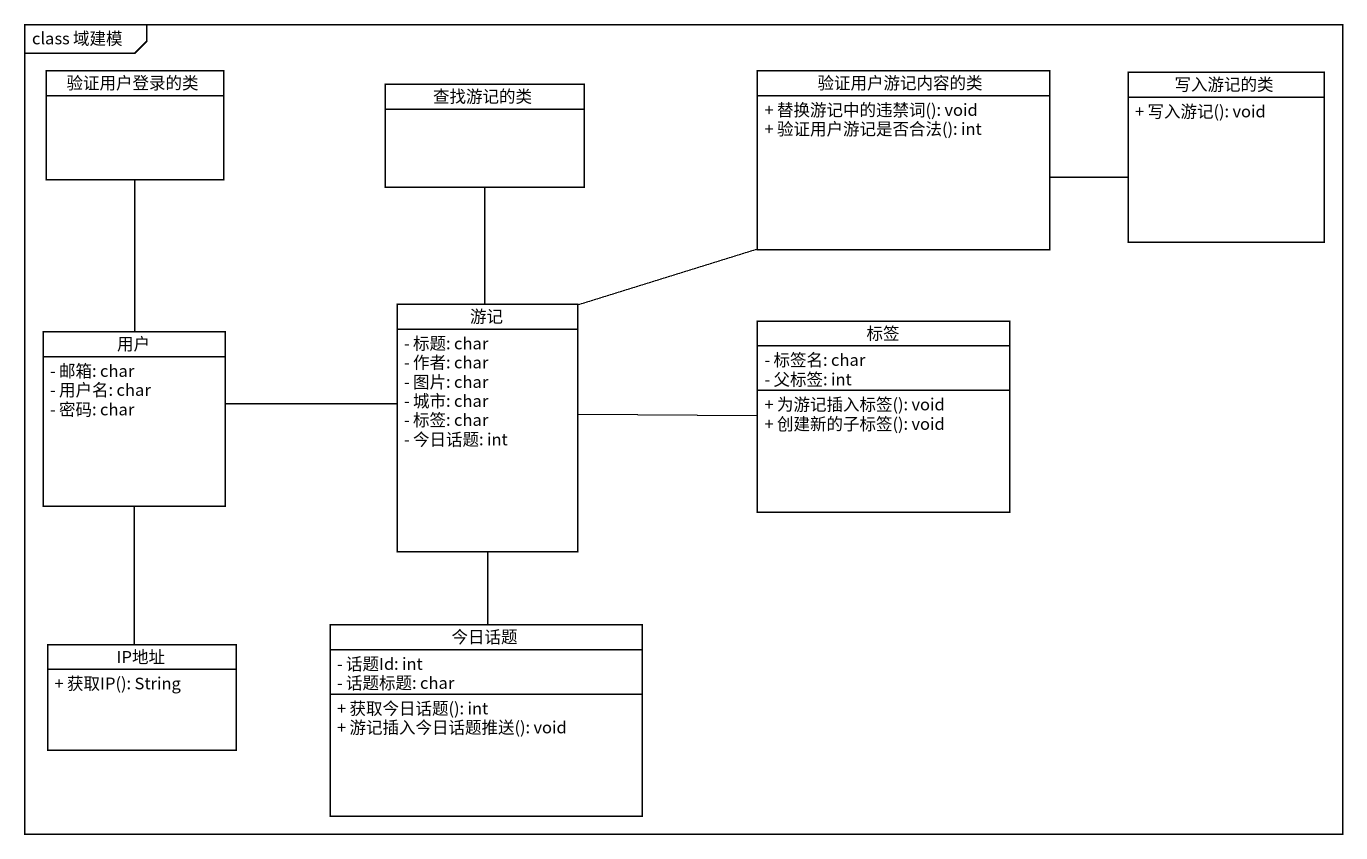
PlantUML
@startuml
mainframe class 域建模
hide circle
hide empty members
skinparam classAttributeIconSize 0
class 验证用户登录的类
class 查找游记的类
class 验证用户游记内容的类 {
  + 替换游记中的违禁词(): void
  + 验证用户游记是否合法(): int
}
class 写入游记的类 {
  + 写入游记(): void
}
class 游记 {
  - 标题: char
  - 作者: char
  - 图片: char
  - 城市: char
  - 标签: char
  - 今日话题: int
}
class 标签 {
  - 标签名: char
  - 父标签: int
  + 为游记插入标签(): void
  + 创建新的子标签(): void
}
class 用户 {
  - 邮箱: char
  - 用户名: char
  - 密码: char
}
class IP地址 {
  + 获取IP(): String
}
class 今日话题 {
  - 话题Id: int
  - 话题标题: char
  + 获取今日话题(): int
  + 游记插入今日话题推送(): void
}
验证用户登录的类 -- 用户
查找游记的类 -- 游记
验证用户游记内容的类 -right- 写入游记的类
游记 -up- 验证用户游记内容的类
游记 -right- 标签
游记 -- 今日话题
用户 -right- 游记
用户 -- IP地址
@enduml
